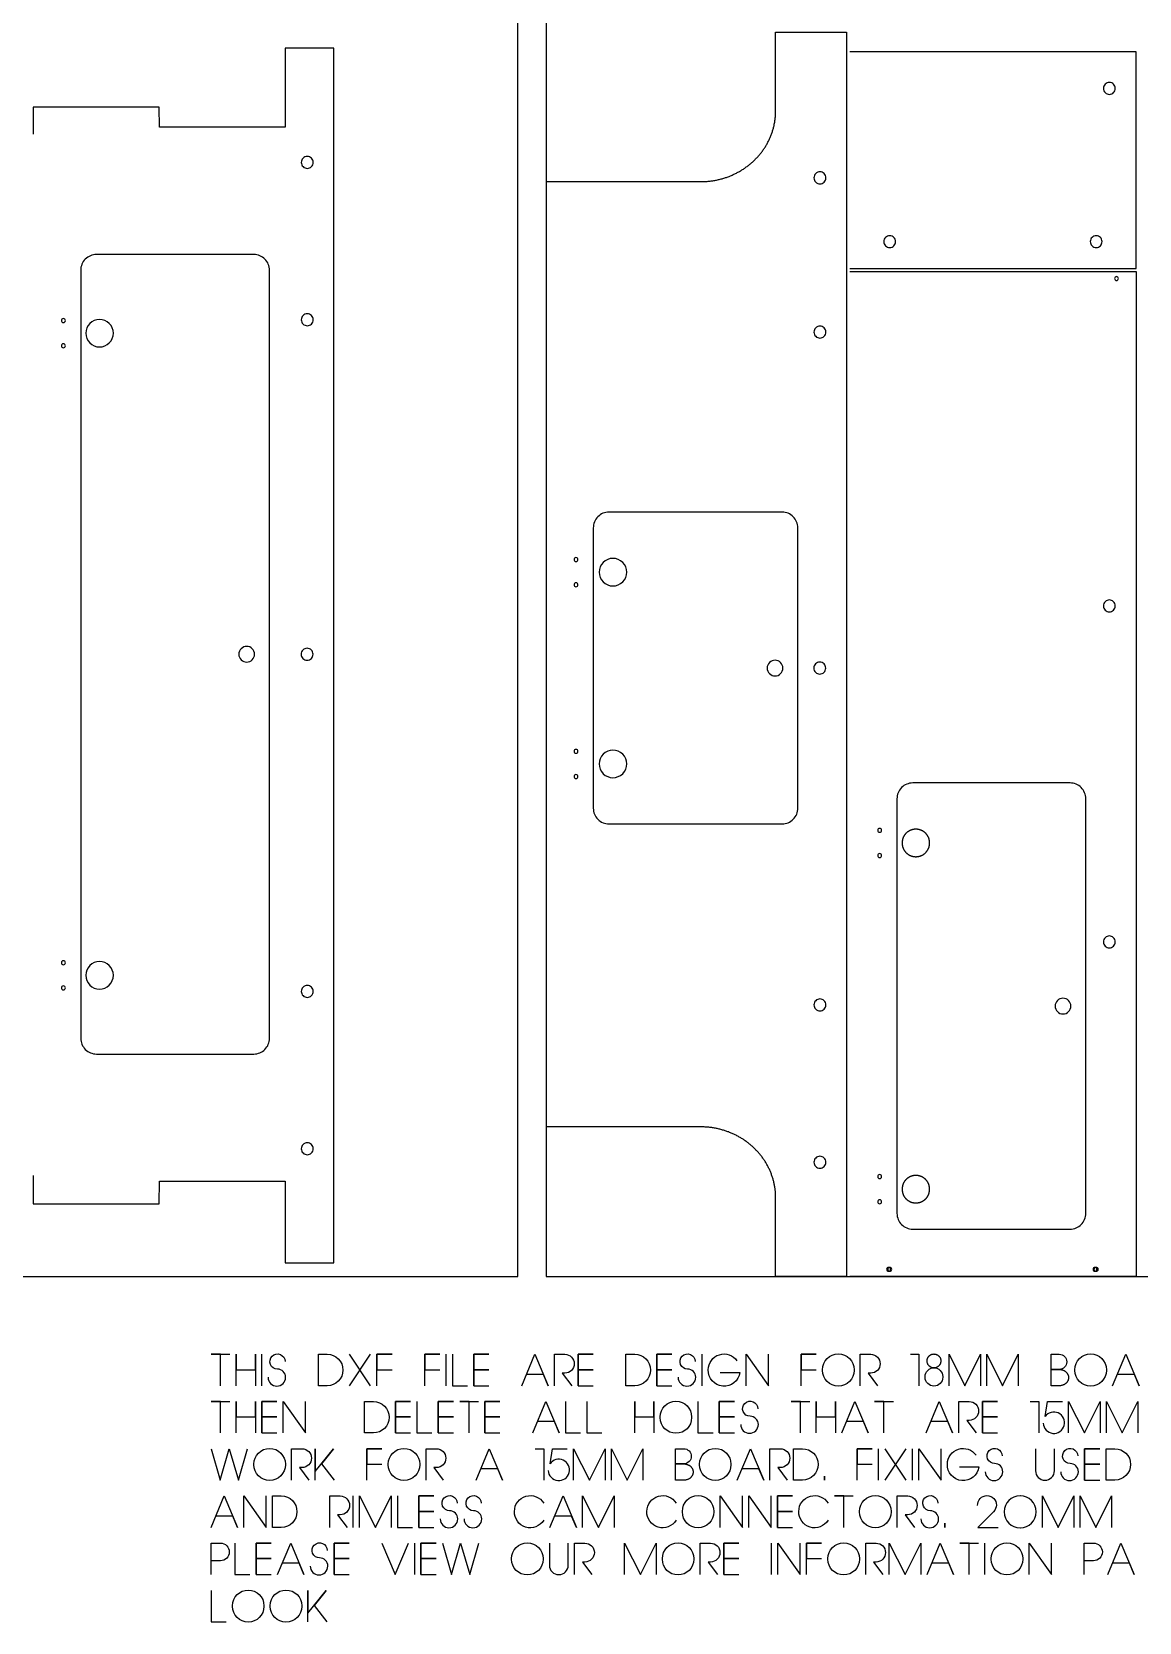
# Model space of a CAD drawing. Extents: x -767 to 4980, y -439 to 2808.
# Drawn here: x 602 to 2010, y -439 to 1582 of the extents above; entities that cross this region are included whole.
import ezdxf

# ---------------------------------------------------------------- set-up
doc = ezdxf.new("R2010")
doc.units = 0
for name, color, linetype in [('LAYER_10', 18, 'CONTINUOUS'), ('T5_LOGOLAYER_20', 18, 'CONTINUOUS'), ('T5_LOGOLAYER_21', 18, 'CONTINUOUS')]:
    doc.layers.add(name, color=color, linetype=linetype)

msp = doc.modelspace()

# ---------------------------------------------------------------- linework, layer by layer
at = {"layer": 'LAYER_10'}
for points in [[(0, 0), (1220, 0), (1220, 2440), (0, 2440)], [(1743.3, 550.8), (1743.3, 551.3), (1743.3, 551.7), (1743.2, 552.1), (1743.2, 552.6), (1743.1, 553), (1743.1, 553.5), (1743, 553.9), (1742.9, 554.3), (1742.8, 554.8), (1742.7, 555.2), (1742.6, 555.6), (1742.5, 556), (1742.4, 556.4), (1742.2, 556.8), (1742.1, 557.2), (1741.9, 557.6), (1741.7, 558), (1741.6, 558.4), (1741.4, 558.8), (1741.2, 559.1), (1741, 559.5), (1740.7, 559.9), (1740.5, 560.2), (1740.3, 560.6), (1740.1, 560.9), (1739.8, 561.3), (1739.5, 561.6), (1739.3, 561.9), (1739, 562.3), (1738.7, 562.6), (1738.4, 562.9), (1738.2, 563.2), (1737.9, 563.5), (1737.5, 563.8), (1737.2, 564), (1736.9, 564.3), (1736.6, 564.6), (1736.3, 564.8), (1735.9, 565.1), (1735.6, 565.3), (1735.2, 565.5), (1734.9, 565.8), (1734.5, 566), (1734.1, 566.2), (1733.7, 566.4), (1733.4, 566.6), (1733, 566.8), (1732.6, 566.9), (1732.2, 567.1), (1731.8, 567.2), (1731.4, 567.4), (1731, 567.5), (1730.6, 567.6), (1730.2, 567.7), (1729.7, 567.9), (1729.3, 567.9), (1728.9, 568), (1728.4, 568.1), (1728, 568.2), (1727.6, 568.2), (1727.1, 568.2), (1726.7, 568.3), (1726.2, 568.3), (1725.8, 568.3), (1725.3, 568.3), (1724.9, 568.3), (1724.4, 568.2), (1724, 568.2), (1723.6, 568.2), (1723.1, 568.1), (1722.7, 568), (1722.3, 567.9), (1721.8, 567.9), (1721.4, 567.7), (1721, 567.6), (1720.6, 567.5), (1720.2, 567.4), (1719.8, 567.2), (1719.4, 567.1), (1719, 566.9), (1718.6, 566.8), (1718.2, 566.6), (1717.8, 566.4), (1717.4, 566.2), (1717.1, 566), (1716.7, 565.8), (1716.3, 565.5), (1716, 565.3), (1715.6, 565.1), (1715.3, 564.8), (1715, 564.6), (1714.6, 564.3), (1714.3, 564), (1714, 563.8), (1713.7, 563.5), (1713.4, 563.2), (1713.1, 562.9), (1712.8, 562.6), (1712.5, 562.3), (1712.3, 561.9), (1712, 561.6), (1711.8, 561.3), (1711.5, 560.9), (1711.3, 560.6), (1711, 560.2), (1710.8, 559.9), (1710.6, 559.5), (1710.4, 559.1), (1710.2, 558.8), (1710, 558.4), (1709.8, 558), (1709.7, 557.6), (1709.5, 557.2), (1709.3, 556.8), (1709.2, 556.4), (1709.1, 556), (1708.9, 555.6), (1708.8, 555.2), (1708.7, 554.8), (1708.6, 554.3), (1708.6, 553.9), (1708.5, 553.5), (1708.4, 553), (1708.4, 552.6), (1708.3, 552.1), (1708.3, 551.7), (1708.3, 551.3), (1708.3, 550.8), (1708.3, 550.3), (1708.3, 549.9), (1708.3, 549.5), (1708.4, 549), (1708.4, 548.6), (1708.5, 548.1), (1708.6, 547.7), (1708.6, 547.3), (1708.7, 546.8), (1708.8, 546.4), (1708.9, 546), (1709.1, 545.6), (1709.2, 545.2), (1709.3, 544.8), (1709.5, 544.4), (1709.7, 544), (1709.8, 543.6), (1710, 543.2), (1710.2, 542.8), (1710.4, 542.5), (1710.6, 542.1), (1710.8, 541.7), (1711, 541.4), (1711.3, 541), (1711.5, 540.7), (1711.8, 540.3), (1712, 540), (1712.3, 539.7), (1712.5, 539.3), (1712.8, 539), (1713.1, 538.7), (1713.4, 538.4), (1713.7, 538.1), (1714, 537.8), (1714.3, 537.6), (1714.6, 537.3), (1715, 537), (1715.3, 536.8), (1715.6, 536.5), (1716, 536.3), (1716.3, 536.1), (1716.7, 535.8), (1717.1, 535.6), (1717.4, 535.4), (1717.8, 535.2), (1718.2, 535), (1718.6, 534.8), (1719, 534.7), (1719.4, 534.5), (1719.8, 534.4), (1720.2, 534.2), (1720.6, 534.1), (1721, 534), (1721.4, 533.9), (1721.8, 533.7), (1722.3, 533.7), (1722.7, 533.6), (1723.1, 533.5), (1723.6, 533.4), (1724, 533.4), (1724.4, 533.4), (1724.9, 533.3), (1725.3, 533.3), (1725.8, 533.3), (1726.2, 533.3), (1726.7, 533.3), (1727.1, 533.4), (1727.6, 533.4), (1728, 533.4), (1728.4, 533.5), (1728.9, 533.6), (1729.3, 533.7), (1729.7, 533.7), (1730.2, 533.9), (1730.6, 534), (1731, 534.1), (1731.4, 534.2), (1731.8, 534.4), (1732.2, 534.5), (1732.6, 534.7), (1733, 534.8), (1733.4, 535), (1733.7, 535.2), (1734.1, 535.4), (1734.5, 535.6), (1734.9, 535.8), (1735.2, 536.1), (1735.6, 536.3), (1735.9, 536.5), (1736.3, 536.8), (1736.6, 537), (1736.9, 537.3), (1737.2, 537.6), (1737.5, 537.8), (1737.9, 538.1), (1738.2, 538.4), (1738.4, 538.7), (1738.7, 539), (1739, 539.3), (1739.3, 539.7), (1739.5, 540), (1739.8, 540.3), (1740.1, 540.7), (1740.3, 541), (1740.5, 541.4), (1740.7, 541.7), (1741, 542.1), (1741.2, 542.5), (1741.4, 542.8), (1741.6, 543.2), (1741.7, 543.6), (1741.9, 544), (1742.1, 544.4), (1742.2, 544.8), (1742.4, 545.2), (1742.5, 545.6), (1742.6, 546), (1742.7, 546.4), (1742.8, 546.8), (1742.9, 547.3), (1743, 547.7), (1743.1, 548.1), (1743.1, 548.6), (1743.2, 549), (1743.2, 549.5), (1743.3, 549.9), (1743.3, 550.3)], [(1743.3, 110.8), (1743.3, 111.3), (1743.3, 111.7), (1743.2, 112.1), (1743.2, 112.6), (1743.1, 113), (1743.1, 113.5), (1743, 113.9), (1742.9, 114.3), (1742.8, 114.8), (1742.7, 115.2), (1742.6, 115.6), (1742.5, 116), (1742.4, 116.4), (1742.2, 116.8), (1742.1, 117.2), (1741.9, 117.6), (1741.7, 118), (1741.6, 118.4), (1741.4, 118.8), (1741.2, 119.1), (1741, 119.5), (1740.8, 119.9), (1740.5, 120.2), (1740.3, 120.6), (1740.1, 120.9), (1739.8, 121.3), (1739.6, 121.6), (1739.3, 121.9), (1739, 122.3), (1738.7, 122.6), (1738.5, 122.9), (1738.2, 123.2), (1737.9, 123.5), (1737.6, 123.8), (1737.2, 124), (1736.9, 124.3), (1736.6, 124.6), (1736.3, 124.8), (1735.9, 125.1), (1735.6, 125.3), (1735.2, 125.5), (1734.9, 125.8), (1734.5, 126), (1734.1, 126.2), (1733.8, 126.4), (1733.4, 126.6), (1733, 126.8), (1732.6, 126.9), (1732.2, 127.1), (1731.8, 127.2), (1731.4, 127.4), (1731, 127.5), (1730.6, 127.6), (1730.2, 127.8), (1729.7, 127.9), (1729.3, 127.9), (1728.9, 128), (1728.5, 128.1), (1728, 128.2), (1727.6, 128.2), (1727.1, 128.3), (1726.7, 128.3), (1726.2, 128.3), (1725.8, 128.3), (1725.3, 128.3), (1724.9, 128.3), (1724.4, 128.3), (1724, 128.2), (1723.6, 128.2), (1723.1, 128.1), (1722.7, 128), (1722.3, 127.9), (1721.8, 127.9), (1721.4, 127.8), (1721, 127.6), (1720.6, 127.5), (1720.2, 127.4), (1719.8, 127.2), (1719.4, 127.1), (1719, 126.9), (1718.6, 126.8), (1718.2, 126.6), (1717.8, 126.4), (1717.4, 126.2), (1717.1, 126), (1716.7, 125.8), (1716.4, 125.5), (1716, 125.3), (1715.7, 125.1), (1715.3, 124.8), (1715, 124.6), (1714.7, 124.3), (1714.3, 124), (1714, 123.8), (1713.7, 123.5), (1713.4, 123.2), (1713.1, 122.9), (1712.8, 122.6), (1712.6, 122.3), (1712.3, 121.9), (1712, 121.6), (1711.8, 121.3), (1711.5, 120.9), (1711.3, 120.6), (1711, 120.2), (1710.8, 119.9), (1710.6, 119.5), (1710.4, 119.1), (1710.2, 118.8), (1710, 118.4), (1709.8, 118), (1709.7, 117.6), (1709.5, 117.2), (1709.3, 116.8), (1709.2, 116.4), (1709.1, 116), (1709, 115.6), (1708.8, 115.2), (1708.7, 114.8), (1708.6, 114.3), (1708.6, 113.9), (1708.5, 113.5), (1708.4, 113), (1708.4, 112.6), (1708.3, 112.1), (1708.3, 111.7), (1708.3, 111.3), (1708.3, 110.8), (1708.3, 110.3), (1708.3, 109.9), (1708.3, 109.5), (1708.4, 109), (1708.4, 108.6), (1708.5, 108.1), (1708.6, 107.7), (1708.6, 107.3), (1708.7, 106.8), (1708.8, 106.4), (1709, 106), (1709.1, 105.6), (1709.2, 105.2), (1709.3, 104.8), (1709.5, 104.4), (1709.7, 104), (1709.8, 103.6), (1710, 103.2), (1710.2, 102.8), (1710.4, 102.5), (1710.6, 102.1), (1710.8, 101.7), (1711, 101.4), (1711.3, 101), (1711.5, 100.7), (1711.8, 100.3), (1712, 100), (1712.3, 99.7), (1712.6, 99.3), (1712.8, 99), (1713.1, 98.7), (1713.4, 98.4), (1713.7, 98.1), (1714, 97.8), (1714.3, 97.6), (1714.7, 97.3), (1715, 97), (1715.3, 96.8), (1715.7, 96.5), (1716, 96.3), (1716.4, 96.1), (1716.7, 95.8), (1717.1, 95.6), (1717.4, 95.4), (1717.8, 95.2), (1718.2, 95), (1718.6, 94.8), (1719, 94.7), (1719.4, 94.5), (1719.8, 94.4), (1720.2, 94.2), (1720.6, 94.1), (1721, 94), (1721.4, 93.9), (1721.8, 93.7), (1722.3, 93.7), (1722.7, 93.6), (1723.1, 93.5), (1723.6, 93.4), (1724, 93.4), (1724.4, 93.4), (1724.9, 93.3), (1725.3, 93.3), (1725.8, 93.3), (1726.2, 93.3), (1726.7, 93.3), (1727.1, 93.4), (1727.6, 93.4), (1728, 93.4), (1728.5, 93.5), (1728.9, 93.6), (1729.3, 93.7), (1729.7, 93.7), (1730.2, 93.9), (1730.6, 94), (1731, 94.1), (1731.4, 94.2), (1731.8, 94.4), (1732.2, 94.5), (1732.6, 94.7), (1733, 94.8), (1733.4, 95), (1733.8, 95.2), (1734.1, 95.4), (1734.5, 95.6), (1734.9, 95.8), (1735.2, 96.1), (1735.6, 96.3), (1735.9, 96.5), (1736.3, 96.8), (1736.6, 97), (1736.9, 97.3), (1737.2, 97.6), (1737.6, 97.8), (1737.9, 98.1), (1738.2, 98.4), (1738.5, 98.7), (1738.7, 99), (1739, 99.3), (1739.3, 99.7), (1739.6, 100), (1739.8, 100.3), (1740.1, 100.7), (1740.3, 101), (1740.5, 101.4), (1740.8, 101.7), (1741, 102.1), (1741.2, 102.5), (1741.4, 102.8), (1741.6, 103.2), (1741.7, 103.6), (1741.9, 104), (1742.1, 104.4), (1742.2, 104.8), (1742.4, 105.2), (1742.5, 105.6), (1742.6, 106), (1742.7, 106.4), (1742.8, 106.8), (1742.9, 107.3), (1743, 107.7), (1743.1, 108.1), (1743.1, 108.6), (1743.2, 109), (1743.2, 109.5), (1743.3, 109.9), (1743.3, 110.3)]]:
    msp.add_lwpolyline(points, close=True, dxfattribs=at)
for points in [[(1255.8, 1391.2), (1452.1, 1391.2), (1453.3, 1391.2), (1454.6, 1391.2), (1455.8, 1391.2), (1457, 1391.3), (1458.2, 1391.3), (1459.5, 1391.4), (1460.7, 1391.5), (1461.9, 1391.6), (1463.1, 1391.7), (1464.3, 1391.9), (1465.5, 1392), (1466.7, 1392.2), (1467.9, 1392.4), (1469, 1392.6), (1470.2, 1392.8), (1471.4, 1393), (1472.6, 1393.2), (1473.7, 1393.5), (1474.9, 1393.7), (1476, 1394), (1477.2, 1394.3), (1478.3, 1394.6), (1479.4, 1394.9), (1480.6, 1395.2), (1481.7, 1395.6), (1482.8, 1395.9), (1483.9, 1396.3), (1485, 1396.6), (1486.1, 1397), (1487.2, 1397.4), (1488.3, 1397.8), (1489.4, 1398.3), (1490.4, 1398.7), (1491.5, 1399.1), (1492.5, 1399.6), (1493.6, 1400.1), (1494.6, 1400.6), (1495.7, 1401), (1496.7, 1401.6), (1497.7, 1402.1), (1498.7, 1402.6), (1499.7, 1403.1), (1500.7, 1403.7), (1501.7, 1404.2), (1502.7, 1404.8), (1503.7, 1405.4), (1504.6, 1406), (1505.6, 1406.6), (1506.6, 1407.2), (1507.5, 1407.8), (1508.4, 1408.5), (1509.4, 1409.1), (1510.3, 1409.8), (1511.2, 1410.4), (1512.1, 1411.1), (1513, 1411.8), (1513.8, 1412.5), (1514.7, 1413.2), (1515.6, 1413.9), (1516.4, 1414.6), (1517.3, 1415.4), (1518.1, 1416.1), (1518.9, 1416.9), (1519.8, 1417.6), (1520.6, 1418.4), (1521.4, 1419.2), (1522.1, 1420), (1522.9, 1420.8), (1523.7, 1421.6), (1524.4, 1422.4), (1525.2, 1423.2), (1525.9, 1424.1), (1526.6, 1424.9), (1527.4, 1425.8), (1528.1, 1426.6), (1528.8, 1427.5), (1529.4, 1428.3), (1530.1, 1429.2), (1530.8, 1430.1), (1531.4, 1431), (1532, 1431.9), (1532.7, 1432.8), (1533.3, 1433.8), (1533.9, 1434.7), (1534.5, 1435.6), (1535.1, 1436.6), (1535.6, 1437.5), (1536.2, 1438.5), (1536.7, 1439.4), (1537.3, 1440.4), (1537.8, 1441.4), (1538.3, 1442.4), (1538.8, 1443.4), (1539.3, 1444.4), (1539.7, 1445.4), (1540.2, 1446.4), (1540.6, 1447.4), (1541.1, 1448.4), (1541.5, 1449.4), (1541.9, 1450.5), (1542.3, 1451.5), (1542.7, 1452.6), (1543, 1453.6), (1543.4, 1454.7), (1543.7, 1455.7), (1544.1, 1456.8), (1544.4, 1457.9), (1544.7, 1459), (1544.9, 1460), (1545.2, 1461.1), (1545.5, 1462.2), (1545.7, 1463.3), (1545.9, 1464.4), (1546.2, 1465.5), (1546.4, 1466.7), (1546.5, 1467.8), (1546.7, 1468.9), (1546.9, 1470), (1547, 1471.2), (1547.1, 1472.3), (1547.2, 1473.4), (1547.3, 1474.6), (1547.4, 1475.7), (1547.5, 1476.9), (1547.5, 1478), (1547.6, 1479.2), (1547.6, 1480.4), (1547.6, 1481.5), (1547.6, 1581.2), (1637.8, 1581.2), (1637.8, 0), (1547.6, 0), (1547.6, 100), (1547.6, 101.2), (1547.6, 102.3), (1547.5, 103.5), (1547.5, 104.6), (1547.4, 105.8), (1547.3, 106.9), (1547.2, 108.1), (1547.1, 109.2), (1547, 110.4), (1546.8, 111.5), (1546.7, 112.6), (1546.5, 113.7), (1546.3, 114.9), (1546.1, 116), (1545.9, 117.1), (1545.6, 118.2), (1545.4, 119.3), (1545.1, 120.4), (1544.9, 121.5), (1544.6, 122.6), (1544.3, 123.6), (1543.9, 124.7), (1543.6, 125.8), (1543.3, 126.8), (1542.9, 127.9), (1542.5, 128.9), (1542.2, 130), (1541.8, 131), (1541.3, 132.1), (1540.9, 133.1), (1540.5, 134.1), (1540, 135.1), (1539.6, 136.1), (1539.1, 137.1), (1538.6, 138.1), (1538.1, 139.1), (1537.6, 140.1), (1537.1, 141.1), (1536.5, 142), (1536, 143), (1535.4, 144), (1534.9, 144.9), (1534.3, 145.9), (1533.7, 146.8), (1533.1, 147.7), (1532.5, 148.6), (1531.8, 149.5), (1531.2, 150.4), (1530.5, 151.3), (1529.9, 152.2), (1529.2, 153.1), (1528.5, 154), (1527.8, 154.8), (1527.1, 155.7), (1526.4, 156.5), (1525.7, 157.4), (1524.9, 158.2), (1524.2, 159), (1523.4, 159.8), (1522.6, 160.6), (1521.9, 161.4), (1521.1, 162.2), (1520.3, 163), (1519.5, 163.8), (1518.7, 164.5), (1517.8, 165.3), (1517, 166), (1516.1, 166.8), (1515.3, 167.5), (1514.4, 168.2), (1513.5, 168.9), (1512.7, 169.6), (1511.8, 170.3), (1510.9, 170.9), (1510, 171.6), (1509, 172.3), (1508.1, 172.9), (1507.2, 173.5), (1506.2, 174.2), (1505.3, 174.8), (1504.3, 175.4), (1503.3, 176), (1502.4, 176.5), (1501.4, 177.1), (1500.4, 177.7), (1499.4, 178.2), (1498.4, 178.7), (1497.4, 179.3), (1496.3, 179.8), (1495.3, 180.3), (1494.3, 180.8), (1493.2, 181.2), (1492.2, 181.7), (1491.1, 182.2), (1490.1, 182.6), (1489, 183), (1487.9, 183.5), (1486.8, 183.9), (1485.7, 184.3), (1484.6, 184.6), (1483.5, 185), (1482.4, 185.4), (1481.3, 185.7), (1480.2, 186), (1479, 186.4), (1477.9, 186.7), (1476.8, 187), (1475.6, 187.2), (1474.5, 187.5), (1473.3, 187.8), (1472.2, 188), (1471, 188.2), (1469.8, 188.5), (1468.6, 188.7), (1467.5, 188.8), (1466.3, 189), (1465.1, 189.2), (1463.9, 189.3), (1462.7, 189.5), (1461.5, 189.6), (1460.3, 189.7), (1459.1, 189.8), (1457.8, 189.8), (1456.6, 189.9), (1455.4, 189.9), (1454.2, 190), (1452.9, 190), (1451.7, 190), (1255.8, 190)], [(604, 128), (604, 92), (764.2, 92), (764.3, 120.9), (924.3, 120.9), (924.2, 17.2), (986.2, 17.2), (986.2, 1560.6), (924.2, 1560.6), (924.3, 1460.3), (764.3, 1460.3), (764.2, 1485.6), (604, 1485.6), (604, 1451.6)], [(1641.8, 1281), (2005.8, 1281), (2005.8, 1556), (1641.8, 1556)]]:
    msp.add_lwpolyline(points, dxfattribs=at)
for points in [[(952.3, 1423.3, 0.414214), (944.7, 1415.6, 0.414214), (952.3, 1408, 0.414214), (959.9, 1415.6, 0.414214)], [(1603.9, 1403.6, 0.414214), (1596.3, 1396, 0.414214), (1603.9, 1388.4, 0.414214), (1611.5, 1396, 0.414214)], [(664.3, 1278.5), (664.3, 302.6, 0.414214), (684.3, 282.6), (884.3, 282.6, 0.414214), (904.3, 302.6), (904.3, 1278.6, 0.414214), (884.3, 1298.6), (684.3, 1298.6, 0.415376)], [(1980.8, 1270.5, 0.414214), (1978.3, 1268, 0.414214), (1980.8, 1265.5, 0.414214), (1983.3, 1268, 0.414214)], [(642.2, 1217.1, 0.414214), (639.8, 1214.6, 0.414214), (642.2, 1212.1, 0.414214), (644.8, 1214.6, 0.414214)], [(688.3, 1216.1, 0.414214), (670.8, 1198.6, 0.414214), (688.3, 1181.1, 0.414214), (705.8, 1198.6, 0.414214)], [(952.3, 1223.3, 0.414214), (944.7, 1215.6, 0.414214), (952.3, 1208, 0.414214), (959.9, 1215.6, 0.414214)], [(1603.9, 1207.6, 0.414214), (1596.3, 1200, 0.414214), (1603.9, 1192.4, 0.414214), (1611.5, 1200, 0.414214)], [(642.2, 1185.1, 0.414214), (639.8, 1182.6, 0.414214), (642.2, 1180.1, 0.414214), (644.8, 1182.6, 0.414214)], [(1315.8, 951.1), (1315.8, 595, 0.414214), (1335.8, 575), (1555.8, 575, 0.415344), (1575.8, 595.1), (1575.8, 951.2, 0.414214), (1555.8, 971.2), (1335.8, 971.2, 0.415463)], [(1340.8, 912.4, 0.414214), (1323.3, 894.9, 0.414214), (1340.8, 877.4, 0.414214), (1358.3, 894.9, 0.414214)], [(1971.7, 859.6, 0.414214), (1964.1, 852, 0.414214), (1971.7, 844.4, 0.414214), (1979.3, 852, 0.414214)], [(875.3, 800.6, 0.414214), (865.3, 790.6, 0.414214), (875.3, 780.6, 0.414214), (885.3, 790.6, 0.414214)], [(952.1, 798.2, 0.414214), (944.5, 790.6, 0.414214), (952.1, 783, 0.414214), (959.7, 790.6, 0.414214)], [(1546.8, 783, 0.414214), (1536.8, 773, 0.414214), (1546.8, 763, 0.414214), (1556.8, 773, 0.414214)], [(1603.7, 780.6, 0.414214), (1596.1, 773, 0.414214), (1603.7, 765.4, 0.414214), (1611.3, 773, 0.414214)], [(1340.8, 668.7, 0.414214), (1323.3, 651.2, 0.414214), (1340.8, 633.7, 0.414214), (1358.3, 651.2, 0.414214)], [(1971.7, 432.6, 0.414214), (1964.1, 425, 0.414214), (1971.7, 417.4, 0.414214), (1979.3, 425, 0.414214)], [(642.2, 401.1, 0.414214), (639.8, 398.6, 0.414214), (642.2, 396.1, 0.414214), (644.8, 398.6, 0.414214)], [(688.3, 400.1, 0.414214), (670.8, 382.6, 0.414214), (688.3, 365.1, 0.414214), (705.8, 382.6, 0.414214)], [(642.2, 369.1, 0.414214), (639.8, 366.6, 0.414214), (642.2, 364.1, 0.414214), (644.8, 366.6, 0.414214)], [(952.3, 369.8, 0.414214), (944.7, 362.2, 0.414214), (952.3, 354.6, 0.414214), (959.9, 362.2, 0.414214)], [(1603.9, 352.6, 0.414214), (1596.3, 345, 0.414214), (1603.9, 337.4, 0.414214), (1611.5, 345, 0.414214)], [(1912.8, 353.5, 0.414214), (1902.8, 343.5, 0.414214), (1912.8, 333.5, 0.414214), (1922.8, 343.5, 0.414214)], [(952.3, 169.8, 0.414214), (944.7, 162.2, 0.414214), (952.3, 154.6, 0.414214), (959.9, 162.2, 0.414214)], [(1603.9, 152.6, 0.414214), (1596.2, 145, 0.414214), (1603.9, 137.4, 0.414214), (1611.5, 145, 0.414214)], [(1691.1, 6.5, 0.414214), (1693.6, 9, 0.414214), (1691.1, 11.5, 0.414214), (1688.6, 9, 0.414214)], [(1692.6, 6.5, 0.414214), (1695.1, 9, 0.414214), (1692.6, 11.5, 0.414214), (1690.1, 9, 0.414214)], [(1953.5, 6.5, 0.414214), (1956, 9, 0.414214), (1953.5, 11.5, 0.414214), (1951, 9, 0.414214)], [(1955, 6.5, 0.414214), (1957.5, 9, 0.414214), (1955, 11.5, 0.414214), (1952.5, 9, 0.414214)]]:
    msp.add_lwpolyline(points, format="xyb", close=True, dxfattribs=at)
at = {"layer": 'T5_LOGOLAYER_20'}
msp.add_lwpolyline([(1255.8, 0), (2475.8, 0), (2475.8, 2440), (1255.8, 2440)], close=True, dxfattribs=at)
for points in [[(1971.8, 1517.1, 0.414214), (1964.3, 1509.6, 0.414214), (1971.8, 1502.1, 0.414214), (1979.3, 1509.6, 0.414214)], [(1692.6, 1322.5, 0.414214), (1685.1, 1315, 0.414214), (1692.6, 1307.5, 0.414214), (1700.1, 1315, 0.414214)], [(1955, 1322.5, 0.414214), (1947.5, 1315, 0.414214), (1955, 1307.5, 0.414214), (1962.5, 1315, 0.414214)], [(1293.8, 913.4, 0.414214), (1291.3, 910.9, 0.414214), (1293.8, 908.4, 0.414214), (1296.3, 910.9, 0.414214)], [(1293.8, 881.4, 0.414214), (1291.3, 878.9, 0.414214), (1293.8, 876.4, 0.414214), (1296.3, 878.9, 0.414214)], [(1293.8, 669.7, 0.414214), (1291.3, 667.2, 0.414214), (1293.8, 664.7, 0.414214), (1296.3, 667.2, 0.414214)], [(1293.8, 637.7, 0.414214), (1291.3, 635.2, 0.414214), (1293.8, 632.7, 0.414214), (1296.3, 635.2, 0.414214)], [(1701.8, 606.9), (1701.8, 80, 0.414214), (1721.8, 60), (1921.8, 60, 0.415334), (1941.8, 80.1), (1941.8, 607, 0.414214), (1921.8, 627), (1721.8, 627, 0.414992)], [(1679.8, 569.3, 0.414214), (1677.3, 566.8, 0.414214), (1679.8, 564.3, 0.414214), (1682.3, 566.8, 0.414214)], [(1679.8, 537.3, 0.414214), (1677.3, 534.8, 0.414214), (1679.8, 532.3, 0.414214), (1682.3, 534.8, 0.414214)], [(1679.8, 129.3, 0.414214), (1677.3, 126.8, 0.414214), (1679.8, 124.3, 0.414214), (1682.3, 126.8, 0.414214)], [(1679.8, 97.3, 0.414214), (1677.3, 94.8, 0.414214), (1679.8, 92.3, 0.414214), (1682.3, 94.8, 0.414214)]]:
    msp.add_lwpolyline(points, format="xyb", close=True, dxfattribs=at)
msp.add_lwpolyline([(1641.8, 1277), (2005.8, 1277), (2005.8, 0), (1641.8, 0)], dxfattribs=at)
at = {"layer": 'T5_LOGOLAYER_21'}
for points in [[(842, -139), (842, -99), (830, -99), (854, -99)], [(862, -139), (862, -99), (862, -118.6), (886.4, -118.6), (886.4, -99), (886.4, -139)], [(894.4, -139), (894.4, -99)], [(1005.6, -99), (1032.4, -139)], [(1006, -139), (1032.8, -99)], [(1040.8, -139), (1040.8, -99), (1060, -99), (1040.8, -99), (1040.8, -118.6), (1060, -118.6)], [(1101.6, -139), (1101.6, -99), (1120.8, -99), (1101.6, -99), (1101.6, -118.6), (1120.8, -118.6)], [(1128.8, -139), (1128.8, -99)], [(1136.8, -99), (1136.8, -139), (1156, -139)], [(1164, -139), (1164, -99), (1183.2, -99), (1164, -99), (1164, -118.6), (1183.2, -118.6), (1164, -118.6), (1164, -139), (1183.2, -139)], [(1224.8, -139), (1241.6, -99), (1258.4, -139), (1252.4, -124.6), (1231.2, -124.6)], [(1296.4, -139), (1296.4, -99), (1315.6, -99), (1296.4, -99), (1296.4, -118.6), (1315.6, -118.6), (1296.4, -118.6), (1296.4, -139), (1315.6, -139)], [(1396.4, -139), (1396.4, -99), (1415.6, -99), (1396.4, -99), (1396.4, -118.6), (1415.6, -118.6), (1396.4, -118.6), (1396.4, -139), (1415.6, -139)], [(1454, -139), (1454, -99)], [(1510, -139), (1510, -99), (1538.4, -139), (1538.4, -99)], [(1580, -139), (1580, -99), (1599.2, -99), (1580, -99), (1580, -118.6), (1599.2, -118.6)], [(1718.8, -99), (1729.6, -99), (1729.6, -139)], [(1768, -139), (1768, -99), (1788, -139), (1808, -99), (1808, -139)], [(1816, -139), (1816, -99), (1836, -139), (1856, -99), (1856, -139)], [(1975.9, -139), (1992.7, -99), (2009.5, -139), (2003.5, -124.6), (1982.3, -124.6)], [(842, -199), (842, -159), (830, -159), (854, -159)], [(862, -199), (862, -159), (862, -178.6), (886.4, -178.6), (886.4, -159), (886.4, -199)], [(894.4, -199), (894.4, -159), (913.6, -159), (894.4, -159), (894.4, -178.6), (913.6, -178.6), (894.4, -178.6), (894.4, -199), (913.6, -199)], [(921.6, -199), (921.6, -159), (950, -199), (950, -159)], [(1064.4, -199), (1064.4, -159), (1083.6, -159), (1064.4, -159), (1064.4, -178.6), (1083.6, -178.6), (1064.4, -178.6), (1064.4, -199), (1083.6, -199)], [(1091.6, -159), (1091.6, -199), (1110.8, -199)], [(1118.8, -199), (1118.8, -159), (1138, -159), (1118.8, -159), (1118.8, -178.6), (1138, -178.6), (1118.8, -178.6), (1118.8, -199), (1138, -199)], [(1158, -199), (1158, -159), (1146, -159), (1170, -159)], [(1178, -199), (1178, -159), (1197.2, -159), (1178, -159), (1178, -178.6), (1197.2, -178.6), (1178, -178.6), (1178, -199), (1197.2, -199)], [(1238.8, -199), (1255.6, -159), (1272.4, -199), (1266.4, -184.6), (1245.2, -184.6)], [(1280.4, -159), (1280.4, -199), (1299.6, -199)], [(1307.6, -159), (1307.6, -199), (1326.8, -199)], [(1368.4, -199), (1368.4, -159), (1368.4, -178.6), (1392.8, -178.6), (1392.8, -159), (1392.8, -199)], [(1448.8, -159), (1448.8, -199), (1468, -199)], [(1476, -199), (1476, -159), (1495.2, -159), (1476, -159), (1476, -178.6), (1495.2, -178.6), (1476, -178.6), (1476, -199), (1495.2, -199)], [(1579.2, -199), (1579.2, -159), (1567.2, -159), (1591.2, -159)], [(1599.2, -199), (1599.2, -159), (1599.2, -178.6), (1623.6, -178.6), (1623.6, -159), (1623.6, -199)], [(1631.6, -199), (1648.4, -159), (1665.2, -199), (1659.2, -184.6), (1638, -184.6)], [(1685.2, -199), (1685.2, -159), (1673.2, -159), (1697.2, -159)], [(1738.8, -199), (1755.6, -159), (1772.4, -199), (1766.4, -184.6), (1745.2, -184.6)], [(1810.4, -199), (1810.4, -159), (1829.6, -159), (1810.4, -159), (1810.4, -178.6), (1829.6, -178.6), (1810.4, -178.6), (1810.4, -199), (1829.6, -199)], [(1871.2, -159), (1882, -159), (1882, -199)], [(1920, -199), (1920, -159), (1940, -199), (1960, -159), (1960, -199)], [(1968, -199), (1968, -159), (1988, -199), (2008, -159), (2008, -199)], [(830, -219), (841.6, -259), (853.2, -219), (864.8, -259), (876.4, -219)], [(962.4, -259), (962.4, -219), (962.4, -247.8), (985.6, -219), (970.4, -238.2), (986.4, -259)], [(1028, -259), (1028, -219), (1047.2, -219), (1028, -219), (1028, -238.6), (1047.2, -238.6)], [(1166.8, -259), (1183.6, -219), (1200.4, -259), (1194.4, -244.6), (1173.2, -244.6)], [(1242, -219), (1252.8, -219), (1252.8, -259)], [(1290.8, -259), (1290.8, -219), (1310.8, -259), (1330.8, -219), (1330.8, -259)], [(1338.8, -259), (1338.8, -219), (1358.8, -259), (1378.8, -219), (1378.8, -259)], [(1498.8, -259), (1515.6, -219), (1532.4, -259), (1526.4, -244.6), (1505.2, -244.6)], [(1651.1, -259), (1651.1, -219), (1670.3, -219), (1651.1, -219), (1651.1, -238.6), (1670.3, -238.6)], [(1678.3, -259), (1678.3, -219)], [(1686.3, -219), (1713.1, -259)], [(1686.7, -259), (1713.5, -219)], [(1721.5, -259), (1721.5, -219)], [(1729.5, -259), (1729.5, -219), (1757.9, -259), (1757.9, -219)], [(1940.3, -259), (1940.3, -219), (1959.5, -219), (1940.3, -219), (1940.3, -238.6), (1959.5, -238.6), (1940.3, -238.6), (1940.3, -259), (1959.5, -259)], [(830, -319), (846.8, -279), (863.6, -319), (857.6, -304.6), (836.4, -304.6)], [(871.6, -319), (871.6, -279), (900, -319), (900, -279)], [(1010.8, -319), (1010.8, -279)], [(1018.8, -319), (1018.8, -279), (1038.8, -319), (1058.8, -279), (1058.8, -319)], [(1066.8, -279), (1066.8, -319), (1086, -319)], [(1094, -319), (1094, -279), (1113.2, -279), (1094, -279), (1094, -298.6), (1113.2, -298.6), (1094, -298.6), (1094, -319), (1113.2, -319)], [(1260.7, -319), (1277.5, -279), (1294.3, -319), (1288.3, -304.6), (1267.1, -304.6)], [(1302.3, -319), (1302.3, -279), (1322.3, -319), (1342.3, -279), (1342.3, -319)], [(1477, -319), (1477, -279), (1505.4, -319), (1505.4, -279)], [(1513.4, -319), (1513.4, -279), (1541.8, -319), (1541.8, -279)], [(1549.8, -319), (1549.8, -279), (1569, -279), (1549.8, -279), (1549.8, -298.6), (1569, -298.6), (1549.8, -298.6), (1549.8, -319), (1569, -319)], [(1634.2, -319), (1634.2, -279), (1622.2, -279), (1646.2, -279)], [(1886.6, -319), (1886.6, -279), (1906.6, -319), (1926.6, -279), (1926.6, -319)], [(1934.6, -319), (1934.6, -279), (1954.6, -319), (1974.6, -279), (1974.6, -319)], [(860, -339), (860, -379), (879.2, -379)], [(887.2, -379), (887.2, -339), (906.4, -339), (887.2, -339), (887.2, -358.6), (906.4, -358.6), (887.2, -358.6), (887.2, -379), (906.4, -379)], [(914.4, -379), (931.2, -339), (948, -379), (942, -364.6), (920.8, -364.6)], [(986.4, -379), (986.4, -339), (1005.6, -339), (986.4, -339), (986.4, -358.6), (1005.6, -358.6), (986.4, -358.6), (986.4, -379), (1005.6, -379)], [(1047.2, -339), (1064, -379), (1080.8, -339)], [(1088.8, -379), (1088.8, -339)], [(1096.8, -379), (1096.8, -339), (1116, -339), (1096.8, -339), (1096.8, -358.6), (1116, -358.6), (1096.8, -358.6), (1096.8, -379), (1116, -379)], [(1124, -339), (1135.6, -379), (1147.2, -339), (1158.8, -379), (1170.4, -339)], [(1355.6, -379), (1355.6, -339), (1375.6, -379), (1395.6, -339), (1395.6, -379)], [(1481.6, -379), (1481.6, -339), (1500.8, -339), (1481.6, -339), (1481.6, -358.6), (1500.8, -358.6), (1481.6, -358.6), (1481.6, -379), (1500.8, -379)], [(1542.4, -379), (1542.4, -339)], [(1550.4, -379), (1550.4, -339), (1578.8, -379), (1578.8, -339)], [(1586.8, -379), (1586.8, -339), (1606, -339), (1586.8, -339), (1586.8, -358.6), (1606, -358.6)], [(1692, -379), (1692, -339), (1712, -379), (1732, -339), (1732, -379)], [(1740, -379), (1756.8, -339), (1773.6, -379), (1767.6, -364.6), (1746.4, -364.6)], [(1793.6, -379), (1793.6, -339), (1781.6, -339), (1805.6, -339)], [(1813.6, -379), (1813.6, -339)], [(1869.6, -379), (1869.6, -339), (1898, -379), (1898, -339)], [(1969.6, -379), (1986.4, -339), (2003.2, -379), (1997.2, -364.6), (1976, -364.6)], [(830, -399), (830, -439), (849.2, -439)], [(953.2, -439), (953.2, -399), (953.2, -427.8), (976.4, -399), (961.2, -418.2), (977.2, -439)]]:
    msp.add_lwpolyline(points, dxfattribs=at)
for points in [[(902.4, -128.2, 1), (924.8, -128.2, 0.415385), (914.4, -117.8, -0.668438), (907.6, -101.4, -0.668438), (924, -108.2)], [(1266.4, -139), (1266.4, -99), (1279.6, -99, -1), (1279.6, -123), (1276.4, -123), (1288.4, -139)], [(1423.6, -128.2, 1), (1446, -128.2, 0.415385), (1435.6, -117.8, -0.668438), (1428.8, -101.4, -0.668438), (1445.2, -108.2)], [(1477.2, -122.2), (1502, -122.2, -0.955296), (1462, -118.6, -0.741566), (1498.4, -107.4)], [(1655.2, -139), (1655.2, -99), (1668.4, -99, -1), (1668.4, -123), (1665.2, -123), (1677.2, -139)], [(1503.2, -188.2, 1), (1525.6, -188.2, 0.415385), (1515.2, -177.8, -0.668438), (1508.4, -161.4, -0.668438), (1524.8, -168.2)], [(1780.4, -199), (1780.4, -159), (1793.6, -159, -1), (1793.6, -183), (1790.4, -183), (1802.4, -199)], [(1887.6, -186.6, 0.857608), (1914.3, -189.4, 0.839431), (1890, -178.2), (1893.2, -159), (1912, -159)], [(932.4, -259), (932.4, -219), (945.6, -219, -1), (945.6, -243), (942.4, -243), (954.4, -259)], [(1103.2, -259), (1103.2, -219), (1116.4, -219, -1), (1116.4, -243), (1113.2, -243), (1125.2, -259)], [(1258.4, -246.6, 0.857608), (1285.2, -249.4, 0.839431), (1260.8, -238.2), (1264, -219), (1282.8, -219)], [(1540.4, -259), (1540.4, -219), (1553.6, -219, -1), (1553.6, -243), (1550.4, -243), (1562.4, -259)], [(1781.1, -242.2), (1805.9, -242.2, -0.955296), (1765.9, -238.6, -0.741566), (1802.3, -227.4)], [(1813.9, -248.2, 1), (1836.3, -248.2, 0.415385), (1825.9, -237.8, -0.668438), (1819.1, -221.4, -0.668438), (1835.5, -228.2)], [(1877.9, -219), (1877.9, -247, 1), (1901.9, -247), (1901.9, -219)], [(1909.9, -248.2, 1), (1932.3, -248.2, 0.415385), (1921.9, -237.8, -0.668438), (1915.1, -221.4, -0.668438), (1931.5, -228.2)], [(980.8, -319), (980.8, -279), (994, -279, -1), (994, -303), (990.8, -303), (1002.8, -319)], [(1121.2, -308.2, 1), (1143.6, -308.2, 0.415385), (1133.2, -297.8, -0.668438), (1126.4, -281.4, -0.668438), (1142.8, -288.2)], [(1151.6, -308.2, 1), (1174, -308.2, 0.415385), (1163.6, -297.8, -0.668438), (1156.8, -281.4, -0.668438), (1173.2, -288.2)], [(1252.8, -309.8, -0.77786), (1215.6, -298.6, -0.756443), (1252.8, -288.2)], [(1421.1, -309.8, -0.77786), (1383.9, -298.6, -0.756443), (1421.1, -288.2)], [(1614.2, -309.8, -0.77786), (1577, -298.6, -0.756443), (1614.2, -288.2)], [(1702.2, -319), (1702.2, -279), (1715.4, -279, -1), (1715.4, -303), (1712.2, -303), (1724.2, -319)], [(1732.2, -308.2, 1), (1754.6, -308.2, 0.415385), (1744.2, -297.8, -0.668438), (1737.4, -281.4, -0.668438), (1753.8, -288.2)], [(1804.2, -291, -0.423868), (1816.2, -278.6, -0.413911), (1828.2, -290.6, -0.194637), (1824.6, -299), (1804.6, -319), (1830.2, -319)], [(830, -379), (830, -339), (842, -339, -1), (842, -361.4), (830, -361.4)], [(956, -368.2, 1), (978.4, -368.2, 0.415385), (968, -357.8, -0.668438), (961.2, -341.4, -0.668438), (977.6, -348.2)], [(1260, -339), (1260, -367, 1), (1284, -367), (1284, -339)], [(1292, -379), (1292, -339), (1305.2, -339, -1), (1305.2, -363), (1302, -363), (1314, -379)], [(1451.6, -379), (1451.6, -339), (1464.8, -339, -1), (1464.8, -363), (1461.6, -363), (1473.6, -379)], [(1662, -379), (1662, -339), (1675.2, -339, -1), (1675.2, -363), (1672, -363), (1684, -379)], [(1939.6, -379), (1939.6, -339), (1951.6, -339, -1), (1951.6, -361.4), (1939.6, -361.4)]]:
    msp.add_lwpolyline(points, format="xyb", dxfattribs=at)
for points in [[(966.4, -139), (966.4, -99), (977.6, -99, -1), (977.6, -139)], [(1357.2, -139), (1357.2, -99), (1368.4, -99, -1), (1368.4, -139)], [(1647.2, -119.4, -1), (1607.2, -119.4), (1607.2, -118.6, -1), (1647.2, -118.6)], [(1897.6, -139), (1897.6, -99), (1908, -99, -1), (1908, -118.2), (1897.6, -118.2), (1908, -118.2), (1908.6, -118.3), (1909.2, -118.3), (1909.8, -118.4), (1910.4, -118.5), (1911, -118.6), (1911.5, -118.7), (1912.1, -118.9), (1912.6, -119.1), (1913.2, -119.3), (1913.7, -119.5), (1914.2, -119.7), (1914.7, -120), (1915.1, -120.3), (1915.6, -120.6), (1916, -120.9), (1916.4, -121.3), (1916.8, -121.7), (1917.2, -122), (1917.5, -122.4), (1917.9, -122.8), (1918.2, -123.3), (1918.5, -123.7), (1918.7, -124.1), (1919, -124.6), (1919.2, -125.1), (1919.4, -125.6), (1919.5, -126), (1919.7, -126.5), (1919.8, -127.1), (1919.8, -127.3), (1919.9, -127.6), (1919.9, -127.8), (1919.9, -128.1), (1919.9, -128.4), (1919.9, -128.6), (1919.9, -128.9), (1919.9, -129.2), (1919.9, -129.4), (1919.9, -129.7), (1919.8, -130), (1919.8, -130.2), (1919.7, -130.7), (1919.5, -131.2), (1919.4, -131.7), (1919.2, -132.2), (1919, -132.7), (1918.7, -133.2), (1918.5, -133.6), (1918.2, -134), (1917.9, -134.5), (1917.5, -134.9), (1917.2, -135.3), (1916.8, -135.6), (1916.4, -136), (1916, -136.3), (1915.6, -136.7), (1915.1, -137), (1914.7, -137.3), (1914.2, -137.5), (1913.7, -137.8), (1913.2, -138), (1912.6, -138.2), (1912.1, -138.4), (1911.5, -138.6), (1911, -138.7), (1910.4, -138.8), (1909.8, -138.9), (1909.2, -139), (1908.6, -139), (1908, -139)], [(1967.9, -119.4, -1), (1927.9, -119.4), (1927.9, -118.6, -1), (1967.9, -118.6)], [(1748.8, -116.2, -0.414286), (1760, -127.4), (1760, -128.2, -1), (1737.6, -128.2), (1737.6, -127.4, -0.414286)], [(1025.2, -199), (1025.2, -159), (1036.4, -159, -1), (1036.4, -199)], [(1440.8, -179.4, -1), (1400.8, -179.4), (1400.8, -178.6, -1), (1440.8, -178.6)], [(924.4, -239.4, -1), (884.4, -239.4), (884.4, -238.6, -1), (924.4, -238.6)], [(1095.2, -239.4, -1), (1055.2, -239.4), (1055.2, -238.6, -1), (1095.2, -238.6)], [(1420.4, -259), (1420.4, -219), (1430.8, -219, -1), (1430.8, -238.2), (1420.4, -238.2), (1430.8, -238.2), (1431.4, -238.3), (1432, -238.3), (1432.6, -238.4), (1433.2, -238.5), (1433.8, -238.6), (1434.4, -238.7), (1434.9, -238.9), (1435.5, -239.1), (1436, -239.3), (1436.5, -239.5), (1437, -239.7), (1437.5, -240), (1438, -240.3), (1438.4, -240.6), (1438.9, -240.9), (1439.3, -241.3), (1439.7, -241.7), (1440, -242), (1440.4, -242.4), (1440.7, -242.8), (1441, -243.3), (1441.3, -243.7), (1441.6, -244.1), (1441.8, -244.6), (1442, -245.1), (1442.2, -245.6), (1442.4, -246), (1442.5, -246.5), (1442.6, -247.1), (1442.7, -247.3), (1442.7, -247.6), (1442.7, -247.8), (1442.8, -248.1), (1442.8, -248.4), (1442.8, -248.6), (1442.8, -248.9), (1442.8, -249.2), (1442.7, -249.4), (1442.7, -249.7), (1442.7, -250), (1442.6, -250.2), (1442.5, -250.7), (1442.4, -251.2), (1442.2, -251.7), (1442, -252.2), (1441.8, -252.7), (1441.6, -253.2), (1441.3, -253.6), (1441, -254), (1440.7, -254.5), (1440.4, -254.9), (1440, -255.3), (1439.7, -255.6), (1439.3, -256), (1438.9, -256.3), (1438.4, -256.7), (1438, -257), (1437.5, -257.3), (1437, -257.5), (1436.5, -257.8), (1436, -258), (1435.5, -258.2), (1434.9, -258.4), (1434.4, -258.6), (1433.8, -258.7), (1433.2, -258.8), (1432.6, -258.9), (1432, -259), (1431.4, -259), (1430.8, -259)], [(1490.8, -239.4, -1), (1450.8, -239.4), (1450.8, -238.6, -1), (1490.8, -238.6)], [(1570.4, -259), (1570.4, -219), (1581.6, -219, -1), (1581.6, -259)], [(1967.5, -259), (1967.5, -219), (1978.7, -219, -1), (1978.7, -259)], [(908, -319), (908, -279), (919.2, -279, -1), (919.2, -319)], [(1469, -299.4, -1), (1429, -299.4), (1429, -298.6, -1), (1469, -298.6)], [(1694.2, -299.4, -1), (1654.2, -299.4), (1654.2, -298.6, -1), (1694.2, -298.6)], [(1858.2, -319.4), (1858.6, -319.4, 0.413333), (1878.6, -299.4), (1878.6, -299, 0.413333), (1858.6, -279), (1858.2, -279, 0.413333), (1838.2, -299), (1838.2, -299.4, 0.413333)], [(1252, -359.4, -1), (1212, -359.4), (1212, -358.6, -1), (1252, -358.6)], [(1443.6, -359.4, -1), (1403.6, -359.4), (1403.6, -358.6, -1), (1443.6, -358.6)], [(1654, -359.4, -1), (1614, -359.4), (1614, -358.6, -1), (1654, -358.6)], [(1861.6, -359.4, -1), (1821.6, -359.4), (1821.6, -358.6, -1), (1861.6, -358.6)], [(897.2, -419.4, -1), (857.2, -419.4), (857.2, -418.6, -1), (897.2, -418.6)], [(945.2, -419.4, -1), (905.2, -419.4), (905.2, -418.6, -1), (945.2, -418.6)]]:
    msp.add_lwpolyline(points, format="xyb", close=True, dxfattribs=at)
for points in [[(1748.8, -116.2), (1748.3, -116.2), (1747.9, -116.2), (1747.4, -116.1), (1747, -116.1), (1746.6, -116), (1746.2, -115.8), (1745.7, -115.7), (1745.3, -115.6), (1745, -115.4), (1744.6, -115.2), (1744.2, -115), (1743.9, -114.7), (1743.5, -114.5), (1743.2, -114.2), (1742.9, -114), (1742.6, -113.7), (1742.3, -113.4), (1742, -113), (1741.7, -112.7), (1741.5, -112.4), (1741.2, -112), (1741, -111.6), (1740.8, -111.3), (1740.7, -110.9), (1740.5, -110.5), (1740.4, -110.1), (1740.3, -109.6), (1740.2, -109.2), (1740.1, -108.8), (1740, -108.3), (1740, -107.9), (1740, -107.4), (1740, -107), (1740, -106.5), (1740.1, -106.1), (1740.2, -105.7), (1740.3, -105.2), (1740.4, -104.8), (1740.5, -104.4), (1740.7, -104), (1740.8, -103.6), (1741, -103.2), (1741.2, -102.9), (1741.5, -102.5), (1741.7, -102.2), (1742, -101.8), (1742.3, -101.5), (1742.6, -101.2), (1742.9, -100.9), (1743.2, -100.7), (1743.5, -100.4), (1743.9, -100.1), (1744.2, -99.9), (1744.6, -99.7), (1745, -99.5), (1745.3, -99.3), (1745.7, -99.2), (1746.2, -99), (1746.6, -98.9), (1747, -98.8), (1747.4, -98.7), (1747.9, -98.7), (1748.3, -98.7), (1748.8, -98.6), (1749.2, -98.7), (1749.7, -98.7), (1750.1, -98.7), (1750.5, -98.8), (1751, -98.9), (1751.4, -99), (1751.8, -99.2), (1752.2, -99.3), (1752.6, -99.5), (1753, -99.7), (1753.3, -99.9), (1753.7, -100.1), (1754, -100.4), (1754.4, -100.7), (1754.7, -100.9), (1755, -101.2), (1755.3, -101.5), (1755.6, -101.8), (1755.8, -102.2), (1756.1, -102.5), (1756.3, -102.9), (1756.5, -103.2), (1756.7, -103.6), (1756.9, -104), (1757, -104.4), (1757.2, -104.8), (1757.3, -105.2), (1757.4, -105.7), (1757.5, -106.1), (1757.5, -106.5), (1757.6, -107), (1757.6, -107.4), (1757.6, -107.9), (1757.5, -108.3), (1757.5, -108.8), (1757.4, -109.2), (1757.3, -109.6), (1757.2, -110.1), (1757, -110.5), (1756.9, -110.9), (1756.7, -111.3), (1756.5, -111.6), (1756.3, -112), (1756.1, -112.4), (1755.8, -112.7), (1755.6, -113), (1755.3, -113.4), (1755, -113.7), (1754.7, -114), (1754.4, -114.2), (1754, -114.5), (1753.7, -114.7), (1753.3, -115), (1753, -115.2), (1752.6, -115.4), (1752.2, -115.6), (1751.8, -115.7), (1751.4, -115.8), (1751, -116), (1750.5, -116.1), (1750.1, -116.1), (1749.7, -116.2), (1749.2, -116.2)], [(1609.5, -259), (1609.5, -253.8)], [(1762.6, -319), (1762.6, -313.8)]]:
    msp.add_lwpolyline(points, close=True, dxfattribs=at)

doc.saveas('drawing.dxf')
